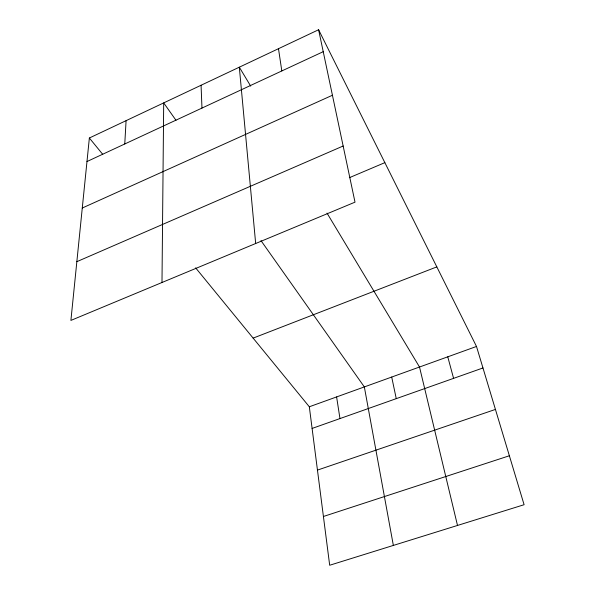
<?xml version="1.0" encoding="UTF-8"?>
<svg xmlns="http://www.w3.org/2000/svg" width="595" height="595" viewBox="0 0 595 595"><rect width="100%" height="100%" fill="white"/><g stroke="black" fill="none" stroke-linecap="round" stroke-linejoin="round"><path stroke-width="0.89" d="M161.989 282.499L163.699 102.898L175.979 120.279M124.764 143.975L126.088 120.659M89.362 138.003L70.902 320.415L355.007 202.159L318.6 29.75L89.362 138.003L102.734 154.35M86.974 161.55L323.234 51.683M82.274 208.019L332.434 95.245M76.844 261.674L343.151 146.006M349.362 177.697L384.853 162.643M253.135 338.116L436.827 266.887M309.318 406.772L476.498 346.461L524.098 504.716L329.682 565.25L309.318 406.772L195.629 267.854M312.1 428.437L482.969 367.963M317.455 470.102L495.442 409.427M323.412 516.482L509.38 455.763M260.989 240.618L364.341 386.921L393.355 545.422M250.696 86.119L239.316 67.19L255.672 243.511M327.019 213.114L419.512 367.018L457.503 525.452M318.6 29.75L476.498 346.461M447.775 356.829L453.583 378.361M391.703 377.051L396.263 398.65M336.606 396.924L339.968 418.575M278.482 48.693L281.814 70.939M201.065 85.256L201.973 108.074"/></g></svg>
